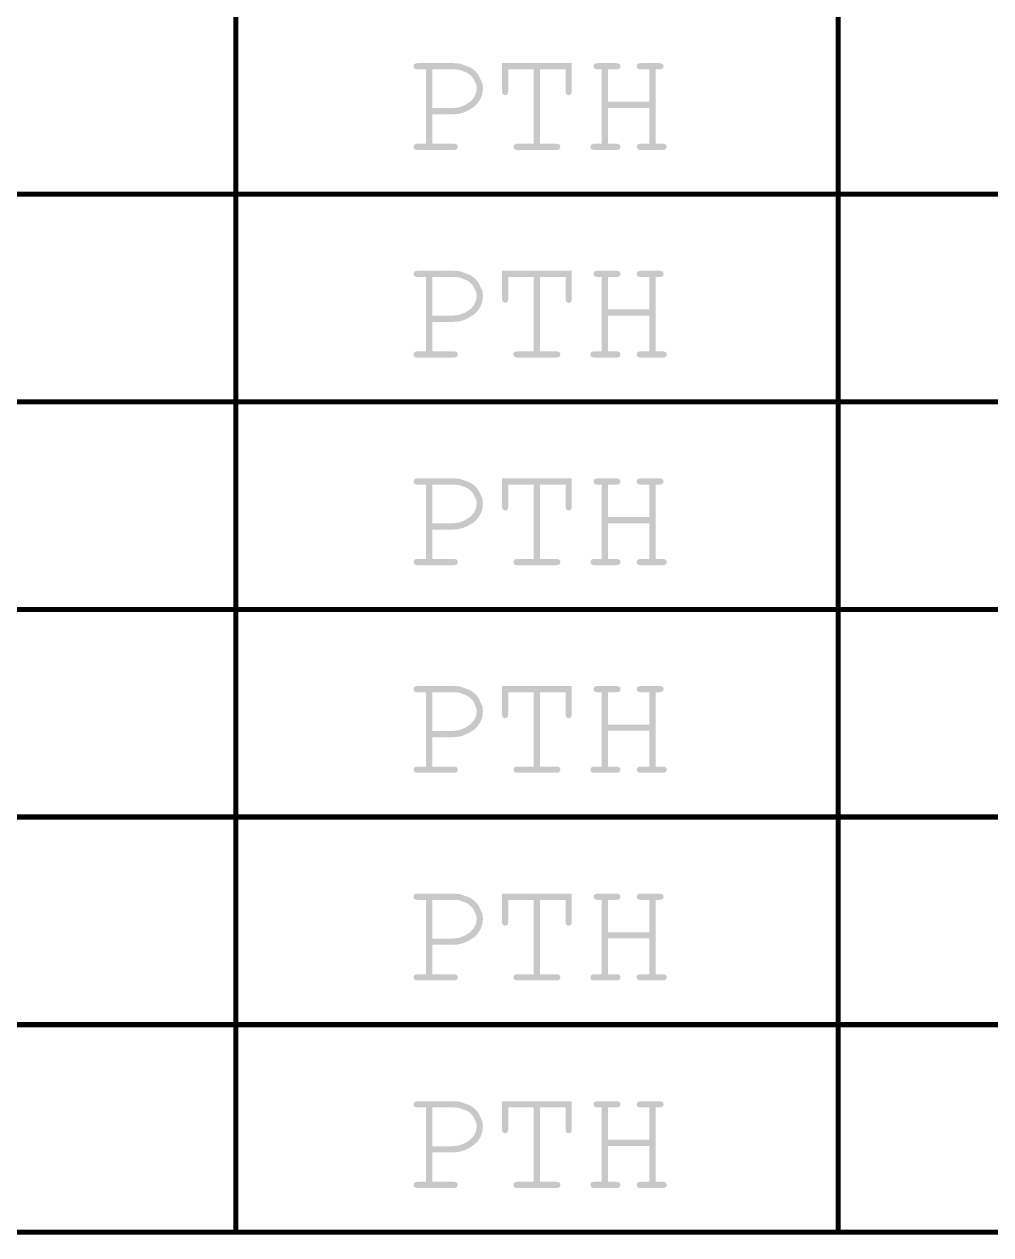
# Model space of a CAD drawing. Extents: x -3 to 268, y -4 to 76.
# Drawn here: x 150.25 to 169.34, y 30.49 to 54.39 of the extents above; entities that cross this region are included whole.
import ezdxf

# ---------------------------------------------------------------- set-up
doc = ezdxf.new("R2010")
doc.units = 0
doc.layers.add('DRILL_SYMBOLS', color=255, linetype='CONTINUOUS')

msp = doc.modelspace()

# ---------------------------------------------------------------- hatches: boundary and pattern name
at = {"layer": 'DRILL_SYMBOLS'}
for points in [[(158.311348, 52.6135), (158.311348, 52.033421), (158.733223, 52.033421), (158.770943, 52.02921), (158.796211, 52.016576), (158.810494, 51.996983), (158.815254, 51.971898), (158.810494, 51.947728), (158.796211, 51.927953), (158.770943, 51.914769), (158.733223, 51.910375), (158.022774, 51.910375), (157.985054, 51.914769), (157.959786, 51.927953), (157.945503, 51.947728), (157.940743, 51.971898), (157.945503, 51.996983), (157.959786, 52.016576), (157.985054, 52.02921), (158.022774, 52.033421), (158.188301, 52.033421), (158.188301, 53.501195), (158.022774, 53.501195), (157.985054, 53.505406), (157.959786, 53.518041), (157.945503, 53.537633), (157.940743, 53.562718), (157.945503, 53.587804), (157.959786, 53.607396), (157.985054, 53.62003), (158.022774, 53.624242), (158.737618, 53.624242), (158.858513, 53.614903), (159.065422, 53.540196), (159.151436, 53.474828), (159.221611, 53.396916), (159.301811, 53.221867), (159.311836, 53.12473), (159.298836, 53.011937), (159.259834, 52.910863), (159.202522, 52.825902), (159.13459, 52.761449), (159.022896, 52.690404), (158.907539, 52.641332), (158.812325, 52.620458), (158.696602, 52.6135), (158.311348, 52.736546), (158.703926, 52.736546), (158.835945, 52.751744), (158.959541, 52.797337), (159.062813, 52.864903), (159.133858, 52.946019), (159.175056, 53.034642), (159.188789, 53.12473), (159.181007, 53.195409), (159.118752, 53.32578), (159.064278, 53.385472), (158.997902, 53.436101), (158.840431, 53.493962), (158.749336, 53.501195), (158.311348, 53.501195), (158.311348, 52.736546), (158.696602, 52.6135)], [(160.439766, 53.501195), (160.439766, 52.033421), (160.759102, 52.033421), (160.796822, 52.02921), (160.82209, 52.016576), (160.836372, 51.996983), (160.841133, 51.971898), (160.836372, 51.947728), (160.82209, 51.927953), (160.796822, 51.914769), (160.759102, 51.910375), (159.995918, 51.910375), (159.958199, 51.914769), (159.93293, 51.927953), (159.918648, 51.947728), (159.913887, 51.971898), (159.918648, 51.996983), (159.93293, 52.016576), (159.958199, 52.02921), (159.995918, 52.033421), (160.315254, 52.033421), (160.315254, 53.501195), (159.811348, 53.501195), (159.811348, 53.074925), (159.807137, 53.036107), (159.794502, 53.010472), (159.77491, 52.99619), (159.749825, 52.991429), (159.725655, 52.99619), (159.705879, 53.010472), (159.692696, 53.036107), (159.688301, 53.074925), (159.688301, 53.624242), (161.066719, 53.624242), (161.066719, 53.074925), (161.062508, 53.036107), (161.049873, 53.010472), (161.030281, 52.99619), (161.005196, 52.991429), (160.98011, 52.99619), (160.960518, 53.010472), (160.947884, 53.036107), (160.943672, 53.074925), (160.943672, 53.501195)], [(162.596016, 52.739476), (161.780098, 52.739476), (161.780098, 52.033421), (161.945625, 52.033421), (161.983345, 52.02921), (162.008614, 52.016576), (162.022896, 51.996983), (162.027657, 51.971898), (162.022896, 51.947728), (162.008614, 51.927953), (161.983345, 51.914769), (161.945625, 51.910375), (161.517891, 51.910375), (161.480171, 51.914769), (161.454903, 51.927953), (161.44062, 51.947728), (161.43586, 51.971898), (161.44062, 51.996983), (161.454903, 52.016576), (161.480171, 52.02921), (161.517891, 52.033421), (161.657051, 52.033421), (161.657051, 53.501195), (161.580879, 53.501195), (161.542061, 53.505406), (161.516426, 53.518041), (161.502144, 53.537633), (161.497383, 53.562718), (161.502144, 53.587804), (161.516426, 53.607396), (161.542061, 53.62003), (161.580879, 53.624242), (161.945625, 53.624242), (161.983345, 53.62003), (162.008614, 53.607396), (162.022896, 53.587804), (162.027657, 53.562718), (162.022896, 53.537633), (162.008614, 53.518041), (161.983345, 53.505406), (161.945625, 53.501195), (161.780098, 53.501195), (161.780098, 52.862523), (162.596016, 52.862523), (162.596016, 53.501195), (162.431953, 53.501195), (162.394234, 53.505406), (162.368965, 53.518041), (162.354683, 53.537633), (162.349922, 53.562718), (162.3545, 53.587804), (162.368233, 53.607396), (162.393318, 53.62003), (162.431953, 53.624242), (162.7967, 53.624242), (162.835518, 53.62003), (162.861153, 53.607396), (162.875435, 53.587804), (162.880196, 53.562718), (162.875435, 53.537633), (162.861153, 53.518041), (162.835518, 53.505406), (162.7967, 53.501195), (162.720528, 53.501195), (162.720528, 52.033421), (162.859688, 52.033421), (162.897408, 52.02921), (162.922676, 52.016576), (162.936958, 51.996983), (162.941719, 51.971898), (162.936958, 51.947728), (162.922676, 51.927953), (162.897408, 51.914769), (162.859688, 51.910375), (162.431953, 51.910375), (162.394234, 51.914769), (162.368965, 51.927953), (162.354683, 51.947728), (162.349922, 51.971898), (162.3545, 51.996983), (162.368233, 52.016576), (162.393318, 52.02921), (162.431953, 52.033421), (162.596016, 52.033421)], [(158.311348, 48.5135), (158.311348, 47.933421), (158.733223, 47.933421), (158.770943, 47.92921), (158.796211, 47.916576), (158.810494, 47.896983), (158.815254, 47.871898), (158.810494, 47.847728), (158.796211, 47.827953), (158.770943, 47.814769), (158.733223, 47.810375), (158.022774, 47.810375), (157.985054, 47.814769), (157.959786, 47.827953), (157.945503, 47.847728), (157.940743, 47.871898), (157.945503, 47.896983), (157.959786, 47.916576), (157.985054, 47.92921), (158.022774, 47.933421), (158.188301, 47.933421), (158.188301, 49.401195), (158.022774, 49.401195), (157.985054, 49.405406), (157.959786, 49.418041), (157.945503, 49.437633), (157.940743, 49.462718), (157.945503, 49.487804), (157.959786, 49.507396), (157.985054, 49.52003), (158.022774, 49.524242), (158.737618, 49.524242), (158.858513, 49.514903), (159.065422, 49.440196), (159.151436, 49.374828), (159.221611, 49.296916), (159.301811, 49.121867), (159.311836, 49.02473), (159.298836, 48.911937), (159.259834, 48.810863), (159.202522, 48.725902), (159.13459, 48.661449), (159.022896, 48.590404), (158.907539, 48.541332), (158.812325, 48.520458), (158.696602, 48.5135), (158.311348, 48.636546), (158.703926, 48.636546), (158.835945, 48.651744), (158.959541, 48.697337), (159.062813, 48.764903), (159.133858, 48.846019), (159.175056, 48.934642), (159.188789, 49.02473), (159.181007, 49.095409), (159.118752, 49.22578), (159.064278, 49.285472), (158.997902, 49.336101), (158.840431, 49.393962), (158.749336, 49.401195), (158.311348, 49.401195), (158.311348, 48.636546), (158.696602, 48.5135)], [(160.439766, 49.401195), (160.439766, 47.933421), (160.759102, 47.933421), (160.796822, 47.92921), (160.82209, 47.916576), (160.836372, 47.896983), (160.841133, 47.871898), (160.836372, 47.847728), (160.82209, 47.827953), (160.796822, 47.814769), (160.759102, 47.810375), (159.995918, 47.810375), (159.958199, 47.814769), (159.93293, 47.827953), (159.918648, 47.847728), (159.913887, 47.871898), (159.918648, 47.896983), (159.93293, 47.916576), (159.958199, 47.92921), (159.995918, 47.933421), (160.315254, 47.933421), (160.315254, 49.401195), (159.811348, 49.401195), (159.811348, 48.974925), (159.807137, 48.936107), (159.794502, 48.910472), (159.77491, 48.89619), (159.749825, 48.891429), (159.725655, 48.89619), (159.705879, 48.910472), (159.692696, 48.936107), (159.688301, 48.974925), (159.688301, 49.524242), (161.066719, 49.524242), (161.066719, 48.974925), (161.062508, 48.936107), (161.049873, 48.910472), (161.030281, 48.89619), (161.005196, 48.891429), (160.98011, 48.89619), (160.960518, 48.910472), (160.947884, 48.936107), (160.943672, 48.974925), (160.943672, 49.401195)], [(162.596016, 48.639476), (161.780098, 48.639476), (161.780098, 47.933421), (161.945625, 47.933421), (161.983345, 47.92921), (162.008614, 47.916576), (162.022896, 47.896983), (162.027657, 47.871898), (162.022896, 47.847728), (162.008614, 47.827953), (161.983345, 47.814769), (161.945625, 47.810375), (161.517891, 47.810375), (161.480171, 47.814769), (161.454903, 47.827953), (161.44062, 47.847728), (161.43586, 47.871898), (161.44062, 47.896983), (161.454903, 47.916576), (161.480171, 47.92921), (161.517891, 47.933421), (161.657051, 47.933421), (161.657051, 49.401195), (161.580879, 49.401195), (161.542061, 49.405406), (161.516426, 49.418041), (161.502144, 49.437633), (161.497383, 49.462718), (161.502144, 49.487804), (161.516426, 49.507396), (161.542061, 49.52003), (161.580879, 49.524242), (161.945625, 49.524242), (161.983345, 49.52003), (162.008614, 49.507396), (162.022896, 49.487804), (162.027657, 49.462718), (162.022896, 49.437633), (162.008614, 49.418041), (161.983345, 49.405406), (161.945625, 49.401195), (161.780098, 49.401195), (161.780098, 48.762523), (162.596016, 48.762523), (162.596016, 49.401195), (162.431953, 49.401195), (162.394234, 49.405406), (162.368965, 49.418041), (162.354683, 49.437633), (162.349922, 49.462718), (162.3545, 49.487804), (162.368233, 49.507396), (162.393318, 49.52003), (162.431953, 49.524242), (162.7967, 49.524242), (162.835518, 49.52003), (162.861153, 49.507396), (162.875435, 49.487804), (162.880196, 49.462718), (162.875435, 49.437633), (162.861153, 49.418041), (162.835518, 49.405406), (162.7967, 49.401195), (162.720528, 49.401195), (162.720528, 47.933421), (162.859688, 47.933421), (162.897408, 47.92921), (162.922676, 47.916576), (162.936958, 47.896983), (162.941719, 47.871898), (162.936958, 47.847728), (162.922676, 47.827953), (162.897408, 47.814769), (162.859688, 47.810375), (162.431953, 47.810375), (162.394234, 47.814769), (162.368965, 47.827953), (162.354683, 47.847728), (162.349922, 47.871898), (162.3545, 47.896983), (162.368233, 47.916576), (162.393318, 47.92921), (162.431953, 47.933421), (162.596016, 47.933421)], [(158.311348, 44.4135), (158.311348, 43.833421), (158.733223, 43.833421), (158.770943, 43.82921), (158.796211, 43.816576), (158.810494, 43.796983), (158.815254, 43.771898), (158.810494, 43.747728), (158.796211, 43.727953), (158.770943, 43.714769), (158.733223, 43.710375), (158.022774, 43.710375), (157.985054, 43.714769), (157.959786, 43.727953), (157.945503, 43.747728), (157.940743, 43.771898), (157.945503, 43.796983), (157.959786, 43.816576), (157.985054, 43.82921), (158.022774, 43.833421), (158.188301, 43.833421), (158.188301, 45.301195), (158.022774, 45.301195), (157.985054, 45.305406), (157.959786, 45.318041), (157.945503, 45.337633), (157.940743, 45.362718), (157.945503, 45.387804), (157.959786, 45.407396), (157.985054, 45.42003), (158.022774, 45.424242), (158.737618, 45.424242), (158.858513, 45.414903), (159.065422, 45.340196), (159.151436, 45.274828), (159.221611, 45.196916), (159.301811, 45.021867), (159.311836, 44.92473), (159.298836, 44.811937), (159.259834, 44.710863), (159.202522, 44.625902), (159.13459, 44.561449), (159.022896, 44.490404), (158.907539, 44.441332), (158.812325, 44.420458), (158.696602, 44.4135), (158.311348, 44.536546), (158.703926, 44.536546), (158.835945, 44.551744), (158.959541, 44.597337), (159.062813, 44.664903), (159.133858, 44.746019), (159.175056, 44.834642), (159.188789, 44.92473), (159.181007, 44.995409), (159.118752, 45.12578), (159.064278, 45.185472), (158.997902, 45.236101), (158.840431, 45.293962), (158.749336, 45.301195), (158.311348, 45.301195), (158.311348, 44.536546), (158.696602, 44.4135)], [(160.439766, 45.301195), (160.439766, 43.833421), (160.759102, 43.833421), (160.796822, 43.82921), (160.82209, 43.816576), (160.836372, 43.796983), (160.841133, 43.771898), (160.836372, 43.747728), (160.82209, 43.727953), (160.796822, 43.714769), (160.759102, 43.710375), (159.995918, 43.710375), (159.958199, 43.714769), (159.93293, 43.727953), (159.918648, 43.747728), (159.913887, 43.771898), (159.918648, 43.796983), (159.93293, 43.816576), (159.958199, 43.82921), (159.995918, 43.833421), (160.315254, 43.833421), (160.315254, 45.301195), (159.811348, 45.301195), (159.811348, 44.874925), (159.807137, 44.836107), (159.794502, 44.810472), (159.77491, 44.79619), (159.749825, 44.791429), (159.725655, 44.79619), (159.705879, 44.810472), (159.692696, 44.836107), (159.688301, 44.874925), (159.688301, 45.424242), (161.066719, 45.424242), (161.066719, 44.874925), (161.062508, 44.836107), (161.049873, 44.810472), (161.030281, 44.79619), (161.005196, 44.791429), (160.98011, 44.79619), (160.960518, 44.810472), (160.947884, 44.836107), (160.943672, 44.874925), (160.943672, 45.301195)], [(162.596016, 44.539476), (161.780098, 44.539476), (161.780098, 43.833421), (161.945625, 43.833421), (161.983345, 43.82921), (162.008614, 43.816576), (162.022896, 43.796983), (162.027657, 43.771898), (162.022896, 43.747728), (162.008614, 43.727953), (161.983345, 43.714769), (161.945625, 43.710375), (161.517891, 43.710375), (161.480171, 43.714769), (161.454903, 43.727953), (161.44062, 43.747728), (161.43586, 43.771898), (161.44062, 43.796983), (161.454903, 43.816576), (161.480171, 43.82921), (161.517891, 43.833421), (161.657051, 43.833421), (161.657051, 45.301195), (161.580879, 45.301195), (161.542061, 45.305406), (161.516426, 45.318041), (161.502144, 45.337633), (161.497383, 45.362718), (161.502144, 45.387804), (161.516426, 45.407396), (161.542061, 45.42003), (161.580879, 45.424242), (161.945625, 45.424242), (161.983345, 45.42003), (162.008614, 45.407396), (162.022896, 45.387804), (162.027657, 45.362718), (162.022896, 45.337633), (162.008614, 45.318041), (161.983345, 45.305406), (161.945625, 45.301195), (161.780098, 45.301195), (161.780098, 44.662523), (162.596016, 44.662523), (162.596016, 45.301195), (162.431953, 45.301195), (162.394234, 45.305406), (162.368965, 45.318041), (162.354683, 45.337633), (162.349922, 45.362718), (162.3545, 45.387804), (162.368233, 45.407396), (162.393318, 45.42003), (162.431953, 45.424242), (162.7967, 45.424242), (162.835518, 45.42003), (162.861153, 45.407396), (162.875435, 45.387804), (162.880196, 45.362718), (162.875435, 45.337633), (162.861153, 45.318041), (162.835518, 45.305406), (162.7967, 45.301195), (162.720528, 45.301195), (162.720528, 43.833421), (162.859688, 43.833421), (162.897408, 43.82921), (162.922676, 43.816576), (162.936958, 43.796983), (162.941719, 43.771898), (162.936958, 43.747728), (162.922676, 43.727953), (162.897408, 43.714769), (162.859688, 43.710375), (162.431953, 43.710375), (162.394234, 43.714769), (162.368965, 43.727953), (162.354683, 43.747728), (162.349922, 43.771898), (162.3545, 43.796983), (162.368233, 43.816576), (162.393318, 43.82921), (162.431953, 43.833421), (162.596016, 43.833421)], [(158.311348, 40.3135), (158.311348, 39.733421), (158.733223, 39.733421), (158.770943, 39.72921), (158.796211, 39.716576), (158.810494, 39.696983), (158.815254, 39.671898), (158.810494, 39.647728), (158.796211, 39.627953), (158.770943, 39.614769), (158.733223, 39.610375), (158.022774, 39.610375), (157.985054, 39.614769), (157.959786, 39.627953), (157.945503, 39.647728), (157.940743, 39.671898), (157.945503, 39.696983), (157.959786, 39.716576), (157.985054, 39.72921), (158.022774, 39.733421), (158.188301, 39.733421), (158.188301, 41.201195), (158.022774, 41.201195), (157.985054, 41.205406), (157.959786, 41.218041), (157.945503, 41.237633), (157.940743, 41.262718), (157.945503, 41.287804), (157.959786, 41.307396), (157.985054, 41.32003), (158.022774, 41.324242), (158.737618, 41.324242), (158.858513, 41.314903), (159.065422, 41.240196), (159.151436, 41.174828), (159.221611, 41.096916), (159.301811, 40.921867), (159.311836, 40.82473), (159.298836, 40.711937), (159.259834, 40.610863), (159.202522, 40.525902), (159.13459, 40.461449), (159.022896, 40.390404), (158.907539, 40.341332), (158.812325, 40.320458), (158.696602, 40.3135), (158.311348, 40.436546), (158.703926, 40.436546), (158.835945, 40.451744), (158.959541, 40.497337), (159.062813, 40.564903), (159.133858, 40.646019), (159.175056, 40.734642), (159.188789, 40.82473), (159.181007, 40.895409), (159.118752, 41.02578), (159.064278, 41.085472), (158.997902, 41.136101), (158.840431, 41.193962), (158.749336, 41.201195), (158.311348, 41.201195), (158.311348, 40.436546), (158.696602, 40.3135)], [(160.439766, 41.201195), (160.439766, 39.733421), (160.759102, 39.733421), (160.796822, 39.72921), (160.82209, 39.716576), (160.836372, 39.696983), (160.841133, 39.671898), (160.836372, 39.647728), (160.82209, 39.627953), (160.796822, 39.614769), (160.759102, 39.610375), (159.995918, 39.610375), (159.958199, 39.614769), (159.93293, 39.627953), (159.918648, 39.647728), (159.913887, 39.671898), (159.918648, 39.696983), (159.93293, 39.716576), (159.958199, 39.72921), (159.995918, 39.733421), (160.315254, 39.733421), (160.315254, 41.201195), (159.811348, 41.201195), (159.811348, 40.774925), (159.807137, 40.736107), (159.794502, 40.710472), (159.77491, 40.69619), (159.749825, 40.691429), (159.725655, 40.69619), (159.705879, 40.710472), (159.692696, 40.736107), (159.688301, 40.774925), (159.688301, 41.324242), (161.066719, 41.324242), (161.066719, 40.774925), (161.062508, 40.736107), (161.049873, 40.710472), (161.030281, 40.69619), (161.005196, 40.691429), (160.98011, 40.69619), (160.960518, 40.710472), (160.947884, 40.736107), (160.943672, 40.774925), (160.943672, 41.201195)], [(162.596016, 40.439476), (161.780098, 40.439476), (161.780098, 39.733421), (161.945625, 39.733421), (161.983345, 39.72921), (162.008614, 39.716576), (162.022896, 39.696983), (162.027657, 39.671898), (162.022896, 39.647728), (162.008614, 39.627953), (161.983345, 39.614769), (161.945625, 39.610375), (161.517891, 39.610375), (161.480171, 39.614769), (161.454903, 39.627953), (161.44062, 39.647728), (161.43586, 39.671898), (161.44062, 39.696983), (161.454903, 39.716576), (161.480171, 39.72921), (161.517891, 39.733421), (161.657051, 39.733421), (161.657051, 41.201195), (161.580879, 41.201195), (161.542061, 41.205406), (161.516426, 41.218041), (161.502144, 41.237633), (161.497383, 41.262718), (161.502144, 41.287804), (161.516426, 41.307396), (161.542061, 41.32003), (161.580879, 41.324242), (161.945625, 41.324242), (161.983345, 41.32003), (162.008614, 41.307396), (162.022896, 41.287804), (162.027657, 41.262718), (162.022896, 41.237633), (162.008614, 41.218041), (161.983345, 41.205406), (161.945625, 41.201195), (161.780098, 41.201195), (161.780098, 40.562523), (162.596016, 40.562523), (162.596016, 41.201195), (162.431953, 41.201195), (162.394234, 41.205406), (162.368965, 41.218041), (162.354683, 41.237633), (162.349922, 41.262718), (162.3545, 41.287804), (162.368233, 41.307396), (162.393318, 41.32003), (162.431953, 41.324242), (162.7967, 41.324242), (162.835518, 41.32003), (162.861153, 41.307396), (162.875435, 41.287804), (162.880196, 41.262718), (162.875435, 41.237633), (162.861153, 41.218041), (162.835518, 41.205406), (162.7967, 41.201195), (162.720528, 41.201195), (162.720528, 39.733421), (162.859688, 39.733421), (162.897408, 39.72921), (162.922676, 39.716576), (162.936958, 39.696983), (162.941719, 39.671898), (162.936958, 39.647728), (162.922676, 39.627953), (162.897408, 39.614769), (162.859688, 39.610375), (162.431953, 39.610375), (162.394234, 39.614769), (162.368965, 39.627953), (162.354683, 39.647728), (162.349922, 39.671898), (162.3545, 39.696983), (162.368233, 39.716576), (162.393318, 39.72921), (162.431953, 39.733421), (162.596016, 39.733421)], [(158.311348, 36.2135), (158.311348, 35.633421), (158.733223, 35.633421), (158.770943, 35.62921), (158.796211, 35.616576), (158.810494, 35.596983), (158.815254, 35.571898), (158.810494, 35.547728), (158.796211, 35.527953), (158.770943, 35.514769), (158.733223, 35.510375), (158.022774, 35.510375), (157.985054, 35.514769), (157.959786, 35.527953), (157.945503, 35.547728), (157.940743, 35.571898), (157.945503, 35.596983), (157.959786, 35.616576), (157.985054, 35.62921), (158.022774, 35.633421), (158.188301, 35.633421), (158.188301, 37.101195), (158.022774, 37.101195), (157.985054, 37.105406), (157.959786, 37.118041), (157.945503, 37.137633), (157.940743, 37.162718), (157.945503, 37.187804), (157.959786, 37.207396), (157.985054, 37.22003), (158.022774, 37.224242), (158.737618, 37.224242), (158.858513, 37.214903), (159.065422, 37.140196), (159.151436, 37.074828), (159.221611, 36.996916), (159.301811, 36.821867), (159.311836, 36.72473), (159.298836, 36.611937), (159.259834, 36.510863), (159.202522, 36.425902), (159.13459, 36.361449), (159.022896, 36.290404), (158.907539, 36.241332), (158.812325, 36.220458), (158.696602, 36.2135), (158.311348, 36.336546), (158.703926, 36.336546), (158.835945, 36.351744), (158.959541, 36.397337), (159.062813, 36.464903), (159.133858, 36.546019), (159.175056, 36.634642), (159.188789, 36.72473), (159.181007, 36.795409), (159.118752, 36.92578), (159.064278, 36.985472), (158.997902, 37.036101), (158.840431, 37.093962), (158.749336, 37.101195), (158.311348, 37.101195), (158.311348, 36.336546), (158.696602, 36.2135)], [(160.439766, 37.101195), (160.439766, 35.633421), (160.759102, 35.633421), (160.796822, 35.62921), (160.82209, 35.616576), (160.836372, 35.596983), (160.841133, 35.571898), (160.836372, 35.547728), (160.82209, 35.527953), (160.796822, 35.514769), (160.759102, 35.510375), (159.995918, 35.510375), (159.958199, 35.514769), (159.93293, 35.527953), (159.918648, 35.547728), (159.913887, 35.571898), (159.918648, 35.596983), (159.93293, 35.616576), (159.958199, 35.62921), (159.995918, 35.633421), (160.315254, 35.633421), (160.315254, 37.101195), (159.811348, 37.101195), (159.811348, 36.674925), (159.807137, 36.636107), (159.794502, 36.610472), (159.77491, 36.59619), (159.749825, 36.591429), (159.725655, 36.59619), (159.705879, 36.610472), (159.692696, 36.636107), (159.688301, 36.674925), (159.688301, 37.224242), (161.066719, 37.224242), (161.066719, 36.674925), (161.062508, 36.636107), (161.049873, 36.610472), (161.030281, 36.59619), (161.005196, 36.591429), (160.98011, 36.59619), (160.960518, 36.610472), (160.947884, 36.636107), (160.943672, 36.674925), (160.943672, 37.101195)], [(162.596016, 36.339476), (161.780098, 36.339476), (161.780098, 35.633421), (161.945625, 35.633421), (161.983345, 35.62921), (162.008614, 35.616576), (162.022896, 35.596983), (162.027657, 35.571898), (162.022896, 35.547728), (162.008614, 35.527953), (161.983345, 35.514769), (161.945625, 35.510375), (161.517891, 35.510375), (161.480171, 35.514769), (161.454903, 35.527953), (161.44062, 35.547728), (161.43586, 35.571898), (161.44062, 35.596983), (161.454903, 35.616576), (161.480171, 35.62921), (161.517891, 35.633421), (161.657051, 35.633421), (161.657051, 37.101195), (161.580879, 37.101195), (161.542061, 37.105406), (161.516426, 37.118041), (161.502144, 37.137633), (161.497383, 37.162718), (161.502144, 37.187804), (161.516426, 37.207396), (161.542061, 37.22003), (161.580879, 37.224242), (161.945625, 37.224242), (161.983345, 37.22003), (162.008614, 37.207396), (162.022896, 37.187804), (162.027657, 37.162718), (162.022896, 37.137633), (162.008614, 37.118041), (161.983345, 37.105406), (161.945625, 37.101195), (161.780098, 37.101195), (161.780098, 36.462523), (162.596016, 36.462523), (162.596016, 37.101195), (162.431953, 37.101195), (162.394234, 37.105406), (162.368965, 37.118041), (162.354683, 37.137633), (162.349922, 37.162718), (162.3545, 37.187804), (162.368233, 37.207396), (162.393318, 37.22003), (162.431953, 37.224242), (162.7967, 37.224242), (162.835518, 37.22003), (162.861153, 37.207396), (162.875435, 37.187804), (162.880196, 37.162718), (162.875435, 37.137633), (162.861153, 37.118041), (162.835518, 37.105406), (162.7967, 37.101195), (162.720528, 37.101195), (162.720528, 35.633421), (162.859688, 35.633421), (162.897408, 35.62921), (162.922676, 35.616576), (162.936958, 35.596983), (162.941719, 35.571898), (162.936958, 35.547728), (162.922676, 35.527953), (162.897408, 35.514769), (162.859688, 35.510375), (162.431953, 35.510375), (162.394234, 35.514769), (162.368965, 35.527953), (162.354683, 35.547728), (162.349922, 35.571898), (162.3545, 35.596983), (162.368233, 35.616576), (162.393318, 35.62921), (162.431953, 35.633421), (162.596016, 35.633421)], [(158.311348, 32.1135), (158.311348, 31.533421), (158.733223, 31.533421), (158.770943, 31.52921), (158.796211, 31.516576), (158.810494, 31.496983), (158.815254, 31.471898), (158.810494, 31.447728), (158.796211, 31.427953), (158.770943, 31.414769), (158.733223, 31.410375), (158.022774, 31.410375), (157.985054, 31.414769), (157.959786, 31.427953), (157.945503, 31.447728), (157.940743, 31.471898), (157.945503, 31.496983), (157.959786, 31.516576), (157.985054, 31.52921), (158.022774, 31.533421), (158.188301, 31.533421), (158.188301, 33.001195), (158.022774, 33.001195), (157.985054, 33.005406), (157.959786, 33.018041), (157.945503, 33.037633), (157.940743, 33.062718), (157.945503, 33.087804), (157.959786, 33.107396), (157.985054, 33.12003), (158.022774, 33.124242), (158.737618, 33.124242), (158.858513, 33.114903), (159.065422, 33.040196), (159.151436, 32.974828), (159.221611, 32.896916), (159.301811, 32.721867), (159.311836, 32.62473), (159.298836, 32.511937), (159.259834, 32.410863), (159.202522, 32.325902), (159.13459, 32.261449), (159.022896, 32.190404), (158.907539, 32.141332), (158.812325, 32.120458), (158.696602, 32.1135), (158.311348, 32.236546), (158.703926, 32.236546), (158.835945, 32.251744), (158.959541, 32.297337), (159.062813, 32.364903), (159.133858, 32.446019), (159.175056, 32.534642), (159.188789, 32.62473), (159.181007, 32.695409), (159.118752, 32.82578), (159.064278, 32.885472), (158.997902, 32.936101), (158.840431, 32.993962), (158.749336, 33.001195), (158.311348, 33.001195), (158.311348, 32.236546), (158.696602, 32.1135)], [(160.439766, 33.001195), (160.439766, 31.533421), (160.759102, 31.533421), (160.796822, 31.52921), (160.82209, 31.516576), (160.836372, 31.496983), (160.841133, 31.471898), (160.836372, 31.447728), (160.82209, 31.427953), (160.796822, 31.414769), (160.759102, 31.410375), (159.995918, 31.410375), (159.958199, 31.414769), (159.93293, 31.427953), (159.918648, 31.447728), (159.913887, 31.471898), (159.918648, 31.496983), (159.93293, 31.516576), (159.958199, 31.52921), (159.995918, 31.533421), (160.315254, 31.533421), (160.315254, 33.001195), (159.811348, 33.001195), (159.811348, 32.574925), (159.807137, 32.536107), (159.794502, 32.510472), (159.77491, 32.49619), (159.749825, 32.491429), (159.725655, 32.49619), (159.705879, 32.510472), (159.692696, 32.536107), (159.688301, 32.574925), (159.688301, 33.124242), (161.066719, 33.124242), (161.066719, 32.574925), (161.062508, 32.536107), (161.049873, 32.510472), (161.030281, 32.49619), (161.005196, 32.491429), (160.98011, 32.49619), (160.960518, 32.510472), (160.947884, 32.536107), (160.943672, 32.574925), (160.943672, 33.001195)], [(162.596016, 32.239476), (161.780098, 32.239476), (161.780098, 31.533421), (161.945625, 31.533421), (161.983345, 31.52921), (162.008614, 31.516576), (162.022896, 31.496983), (162.027657, 31.471898), (162.022896, 31.447728), (162.008614, 31.427953), (161.983345, 31.414769), (161.945625, 31.410375), (161.517891, 31.410375), (161.480171, 31.414769), (161.454903, 31.427953), (161.44062, 31.447728), (161.43586, 31.471898), (161.44062, 31.496983), (161.454903, 31.516576), (161.480171, 31.52921), (161.517891, 31.533421), (161.657051, 31.533421), (161.657051, 33.001195), (161.580879, 33.001195), (161.542061, 33.005406), (161.516426, 33.018041), (161.502144, 33.037633), (161.497383, 33.062718), (161.502144, 33.087804), (161.516426, 33.107396), (161.542061, 33.12003), (161.580879, 33.124242), (161.945625, 33.124242), (161.983345, 33.12003), (162.008614, 33.107396), (162.022896, 33.087804), (162.027657, 33.062718), (162.022896, 33.037633), (162.008614, 33.018041), (161.983345, 33.005406), (161.945625, 33.001195), (161.780098, 33.001195), (161.780098, 32.362523), (162.596016, 32.362523), (162.596016, 33.001195), (162.431953, 33.001195), (162.394234, 33.005406), (162.368965, 33.018041), (162.354683, 33.037633), (162.349922, 33.062718), (162.3545, 33.087804), (162.368233, 33.107396), (162.393318, 33.12003), (162.431953, 33.124242), (162.7967, 33.124242), (162.835518, 33.12003), (162.861153, 33.107396), (162.875435, 33.087804), (162.880196, 33.062718), (162.875435, 33.037633), (162.861153, 33.018041), (162.835518, 33.005406), (162.7967, 33.001195), (162.720528, 33.001195), (162.720528, 31.533421), (162.859688, 31.533421), (162.897408, 31.52921), (162.922676, 31.516576), (162.936958, 31.496983), (162.941719, 31.471898), (162.936958, 31.447728), (162.922676, 31.427953), (162.897408, 31.414769), (162.859688, 31.410375), (162.431953, 31.410375), (162.394234, 31.414769), (162.368965, 31.427953), (162.354683, 31.447728), (162.349922, 31.471898), (162.3545, 31.496983), (162.368233, 31.516576), (162.393318, 31.52921), (162.431953, 31.533421), (162.596016, 31.533421)]]:
    msp.add_hatch(color=7, dxfattribs=at).paths.add_polyline_path(points)

# ---------------------------------------------------------------- linework, layer by layer
at = {"layer": 'DRILL_SYMBOLS', "color": 7}
for points, const_width in [([(154.428097, 67.437377), (154.428097, 30.537377)], 0.1), ([(166.329853, 67.437377), (166.329853, 30.537377)], 0.1), ([(158.311348, 52.6135), (158.311348, 52.033421), (158.733223, 52.033421), (158.770943, 52.02921), (158.796211, 52.016576), (158.810494, 51.996983), (158.815254, 51.971898), (158.810494, 51.947728), (158.796211, 51.927953), (158.770943, 51.914769), (158.733223, 51.910375), (158.022774, 51.910375), (157.985054, 51.914769), (157.959786, 51.927953), (157.945503, 51.947728), (157.940743, 51.971898), (157.945503, 51.996983), (157.959786, 52.016576), (157.985054, 52.02921), (158.022774, 52.033421), (158.188301, 52.033421), (158.188301, 53.501195), (158.022774, 53.501195), (157.985054, 53.505406), (157.959786, 53.518041), (157.945503, 53.537633), (157.940743, 53.562718), (157.945503, 53.587804), (157.959786, 53.607396), (157.985054, 53.62003), (158.022774, 53.624242), (158.737618, 53.624242), (158.858513, 53.614903), (159.065422, 53.540196), (159.151436, 53.474828), (159.221611, 53.396916), (159.301811, 53.221867), (159.311836, 53.12473), (159.298836, 53.011937), (159.259834, 52.910863), (159.202522, 52.825902), (159.13459, 52.761449), (159.022896, 52.690404), (158.907539, 52.641332), (158.812325, 52.620458), (158.696602, 52.6135), (158.311348, 52.736546), (158.703926, 52.736546), (158.835945, 52.751744), (158.959541, 52.797337), (159.062813, 52.864903), (159.133858, 52.946019), (159.175056, 53.034642), (159.188789, 53.12473), (159.181007, 53.195409), (159.118752, 53.32578), (159.064278, 53.385472), (158.997902, 53.436101), (158.840431, 53.493962), (158.749336, 53.501195), (158.311348, 53.501195), (158.311348, 52.736546), (158.696602, 52.6135), (158.311348, 52.6135)], 0.000001), ([(160.439766, 53.501195), (160.439766, 52.033421), (160.759102, 52.033421), (160.796822, 52.02921), (160.82209, 52.016576), (160.836372, 51.996983), (160.841133, 51.971898), (160.836372, 51.947728), (160.82209, 51.927953), (160.796822, 51.914769), (160.759102, 51.910375), (159.995918, 51.910375), (159.958199, 51.914769), (159.93293, 51.927953), (159.918648, 51.947728), (159.913887, 51.971898), (159.918648, 51.996983), (159.93293, 52.016576), (159.958199, 52.02921), (159.995918, 52.033421), (160.315254, 52.033421), (160.315254, 53.501195), (159.811348, 53.501195), (159.811348, 53.074925), (159.807137, 53.036107), (159.794502, 53.010472), (159.77491, 52.99619), (159.749825, 52.991429), (159.725655, 52.99619), (159.705879, 53.010472), (159.692696, 53.036107), (159.688301, 53.074925), (159.688301, 53.624242), (161.066719, 53.624242), (161.066719, 53.074925), (161.062508, 53.036107), (161.049873, 53.010472), (161.030281, 52.99619), (161.005196, 52.991429), (160.98011, 52.99619), (160.960518, 53.010472), (160.947884, 53.036107), (160.943672, 53.074925), (160.943672, 53.501195), (160.439766, 53.501195)], 0.000001), ([(162.596016, 52.739476), (161.780098, 52.739476), (161.780098, 52.033421), (161.945625, 52.033421), (161.983345, 52.02921), (162.008614, 52.016576), (162.022896, 51.996983), (162.027657, 51.971898), (162.022896, 51.947728), (162.008614, 51.927953), (161.983345, 51.914769), (161.945625, 51.910375), (161.517891, 51.910375), (161.480171, 51.914769), (161.454903, 51.927953), (161.44062, 51.947728), (161.43586, 51.971898), (161.44062, 51.996983), (161.454903, 52.016576), (161.480171, 52.02921), (161.517891, 52.033421), (161.657051, 52.033421), (161.657051, 53.501195), (161.580879, 53.501195), (161.542061, 53.505406), (161.516426, 53.518041), (161.502144, 53.537633), (161.497383, 53.562718), (161.502144, 53.587804), (161.516426, 53.607396), (161.542061, 53.62003), (161.580879, 53.624242), (161.945625, 53.624242), (161.983345, 53.62003), (162.008614, 53.607396), (162.022896, 53.587804), (162.027657, 53.562718), (162.022896, 53.537633), (162.008614, 53.518041), (161.983345, 53.505406), (161.945625, 53.501195), (161.780098, 53.501195), (161.780098, 52.862523), (162.596016, 52.862523), (162.596016, 53.501195), (162.431953, 53.501195), (162.394234, 53.505406), (162.368965, 53.518041), (162.354683, 53.537633), (162.349922, 53.562718), (162.3545, 53.587804), (162.368233, 53.607396), (162.393318, 53.62003), (162.431953, 53.624242), (162.7967, 53.624242), (162.835518, 53.62003), (162.861153, 53.607396), (162.875435, 53.587804), (162.880196, 53.562718), (162.875435, 53.537633), (162.861153, 53.518041), (162.835518, 53.505406), (162.7967, 53.501195), (162.720528, 53.501195), (162.720528, 52.033421), (162.859688, 52.033421), (162.897408, 52.02921), (162.922676, 52.016576), (162.936958, 51.996983), (162.941719, 51.971898), (162.936958, 51.947728), (162.922676, 51.927953), (162.897408, 51.914769), (162.859688, 51.910375), (162.431953, 51.910375), (162.394234, 51.914769), (162.368965, 51.927953), (162.354683, 51.947728), (162.349922, 51.971898), (162.3545, 51.996983), (162.368233, 52.016576), (162.393318, 52.02921), (162.431953, 52.033421), (162.596016, 52.033421), (162.596016, 52.739476)], 0.000001), ([(110.923999, 51.037377), (267.529853, 51.037377)], 0.1), ([(158.311348, 48.5135), (158.311348, 47.933421), (158.733223, 47.933421), (158.770943, 47.92921), (158.796211, 47.916576), (158.810494, 47.896983), (158.815254, 47.871898), (158.810494, 47.847728), (158.796211, 47.827953), (158.770943, 47.814769), (158.733223, 47.810375), (158.022774, 47.810375), (157.985054, 47.814769), (157.959786, 47.827953), (157.945503, 47.847728), (157.940743, 47.871898), (157.945503, 47.896983), (157.959786, 47.916576), (157.985054, 47.92921), (158.022774, 47.933421), (158.188301, 47.933421), (158.188301, 49.401195), (158.022774, 49.401195), (157.985054, 49.405406), (157.959786, 49.418041), (157.945503, 49.437633), (157.940743, 49.462718), (157.945503, 49.487804), (157.959786, 49.507396), (157.985054, 49.52003), (158.022774, 49.524242), (158.737618, 49.524242), (158.858513, 49.514903), (159.065422, 49.440196), (159.151436, 49.374828), (159.221611, 49.296916), (159.301811, 49.121867), (159.311836, 49.02473), (159.298836, 48.911937), (159.259834, 48.810863), (159.202522, 48.725902), (159.13459, 48.661449), (159.022896, 48.590404), (158.907539, 48.541332), (158.812325, 48.520458), (158.696602, 48.5135), (158.311348, 48.636546), (158.703926, 48.636546), (158.835945, 48.651744), (158.959541, 48.697337), (159.062813, 48.764903), (159.133858, 48.846019), (159.175056, 48.934642), (159.188789, 49.02473), (159.181007, 49.095409), (159.118752, 49.22578), (159.064278, 49.285472), (158.997902, 49.336101), (158.840431, 49.393962), (158.749336, 49.401195), (158.311348, 49.401195), (158.311348, 48.636546), (158.696602, 48.5135), (158.311348, 48.5135)], 0.000001), ([(160.439766, 49.401195), (160.439766, 47.933421), (160.759102, 47.933421), (160.796822, 47.92921), (160.82209, 47.916576), (160.836372, 47.896983), (160.841133, 47.871898), (160.836372, 47.847728), (160.82209, 47.827953), (160.796822, 47.814769), (160.759102, 47.810375), (159.995918, 47.810375), (159.958199, 47.814769), (159.93293, 47.827953), (159.918648, 47.847728), (159.913887, 47.871898), (159.918648, 47.896983), (159.93293, 47.916576), (159.958199, 47.92921), (159.995918, 47.933421), (160.315254, 47.933421), (160.315254, 49.401195), (159.811348, 49.401195), (159.811348, 48.974925), (159.807137, 48.936107), (159.794502, 48.910472), (159.77491, 48.89619), (159.749825, 48.891429), (159.725655, 48.89619), (159.705879, 48.910472), (159.692696, 48.936107), (159.688301, 48.974925), (159.688301, 49.524242), (161.066719, 49.524242), (161.066719, 48.974925), (161.062508, 48.936107), (161.049873, 48.910472), (161.030281, 48.89619), (161.005196, 48.891429), (160.98011, 48.89619), (160.960518, 48.910472), (160.947884, 48.936107), (160.943672, 48.974925), (160.943672, 49.401195), (160.439766, 49.401195)], 0.000001), ([(162.596016, 48.639476), (161.780098, 48.639476), (161.780098, 47.933421), (161.945625, 47.933421), (161.983345, 47.92921), (162.008614, 47.916576), (162.022896, 47.896983), (162.027657, 47.871898), (162.022896, 47.847728), (162.008614, 47.827953), (161.983345, 47.814769), (161.945625, 47.810375), (161.517891, 47.810375), (161.480171, 47.814769), (161.454903, 47.827953), (161.44062, 47.847728), (161.43586, 47.871898), (161.44062, 47.896983), (161.454903, 47.916576), (161.480171, 47.92921), (161.517891, 47.933421), (161.657051, 47.933421), (161.657051, 49.401195), (161.580879, 49.401195), (161.542061, 49.405406), (161.516426, 49.418041), (161.502144, 49.437633), (161.497383, 49.462718), (161.502144, 49.487804), (161.516426, 49.507396), (161.542061, 49.52003), (161.580879, 49.524242), (161.945625, 49.524242), (161.983345, 49.52003), (162.008614, 49.507396), (162.022896, 49.487804), (162.027657, 49.462718), (162.022896, 49.437633), (162.008614, 49.418041), (161.983345, 49.405406), (161.945625, 49.401195), (161.780098, 49.401195), (161.780098, 48.762523), (162.596016, 48.762523), (162.596016, 49.401195), (162.431953, 49.401195), (162.394234, 49.405406), (162.368965, 49.418041), (162.354683, 49.437633), (162.349922, 49.462718), (162.3545, 49.487804), (162.368233, 49.507396), (162.393318, 49.52003), (162.431953, 49.524242), (162.7967, 49.524242), (162.835518, 49.52003), (162.861153, 49.507396), (162.875435, 49.487804), (162.880196, 49.462718), (162.875435, 49.437633), (162.861153, 49.418041), (162.835518, 49.405406), (162.7967, 49.401195), (162.720528, 49.401195), (162.720528, 47.933421), (162.859688, 47.933421), (162.897408, 47.92921), (162.922676, 47.916576), (162.936958, 47.896983), (162.941719, 47.871898), (162.936958, 47.847728), (162.922676, 47.827953), (162.897408, 47.814769), (162.859688, 47.810375), (162.431953, 47.810375), (162.394234, 47.814769), (162.368965, 47.827953), (162.354683, 47.847728), (162.349922, 47.871898), (162.3545, 47.896983), (162.368233, 47.916576), (162.393318, 47.92921), (162.431953, 47.933421), (162.596016, 47.933421), (162.596016, 48.639476)], 0.000001), ([(110.923999, 46.937377), (267.529853, 46.937377)], 0.1), ([(158.311348, 44.4135), (158.311348, 43.833421), (158.733223, 43.833421), (158.770943, 43.82921), (158.796211, 43.816576), (158.810494, 43.796983), (158.815254, 43.771898), (158.810494, 43.747728), (158.796211, 43.727953), (158.770943, 43.714769), (158.733223, 43.710375), (158.022774, 43.710375), (157.985054, 43.714769), (157.959786, 43.727953), (157.945503, 43.747728), (157.940743, 43.771898), (157.945503, 43.796983), (157.959786, 43.816576), (157.985054, 43.82921), (158.022774, 43.833421), (158.188301, 43.833421), (158.188301, 45.301195), (158.022774, 45.301195), (157.985054, 45.305406), (157.959786, 45.318041), (157.945503, 45.337633), (157.940743, 45.362718), (157.945503, 45.387804), (157.959786, 45.407396), (157.985054, 45.42003), (158.022774, 45.424242), (158.737618, 45.424242), (158.858513, 45.414903), (159.065422, 45.340196), (159.151436, 45.274828), (159.221611, 45.196916), (159.301811, 45.021867), (159.311836, 44.92473), (159.298836, 44.811937), (159.259834, 44.710863), (159.202522, 44.625902), (159.13459, 44.561449), (159.022896, 44.490404), (158.907539, 44.441332), (158.812325, 44.420458), (158.696602, 44.4135), (158.311348, 44.536546), (158.703926, 44.536546), (158.835945, 44.551744), (158.959541, 44.597337), (159.062813, 44.664903), (159.133858, 44.746019), (159.175056, 44.834642), (159.188789, 44.92473), (159.181007, 44.995409), (159.118752, 45.12578), (159.064278, 45.185472), (158.997902, 45.236101), (158.840431, 45.293962), (158.749336, 45.301195), (158.311348, 45.301195), (158.311348, 44.536546), (158.696602, 44.4135), (158.311348, 44.4135)], 0.000001), ([(160.439766, 45.301195), (160.439766, 43.833421), (160.759102, 43.833421), (160.796822, 43.82921), (160.82209, 43.816576), (160.836372, 43.796983), (160.841133, 43.771898), (160.836372, 43.747728), (160.82209, 43.727953), (160.796822, 43.714769), (160.759102, 43.710375), (159.995918, 43.710375), (159.958199, 43.714769), (159.93293, 43.727953), (159.918648, 43.747728), (159.913887, 43.771898), (159.918648, 43.796983), (159.93293, 43.816576), (159.958199, 43.82921), (159.995918, 43.833421), (160.315254, 43.833421), (160.315254, 45.301195), (159.811348, 45.301195), (159.811348, 44.874925), (159.807137, 44.836107), (159.794502, 44.810472), (159.77491, 44.79619), (159.749825, 44.791429), (159.725655, 44.79619), (159.705879, 44.810472), (159.692696, 44.836107), (159.688301, 44.874925), (159.688301, 45.424242), (161.066719, 45.424242), (161.066719, 44.874925), (161.062508, 44.836107), (161.049873, 44.810472), (161.030281, 44.79619), (161.005196, 44.791429), (160.98011, 44.79619), (160.960518, 44.810472), (160.947884, 44.836107), (160.943672, 44.874925), (160.943672, 45.301195), (160.439766, 45.301195)], 0.000001), ([(162.596016, 44.539476), (161.780098, 44.539476), (161.780098, 43.833421), (161.945625, 43.833421), (161.983345, 43.82921), (162.008614, 43.816576), (162.022896, 43.796983), (162.027657, 43.771898), (162.022896, 43.747728), (162.008614, 43.727953), (161.983345, 43.714769), (161.945625, 43.710375), (161.517891, 43.710375), (161.480171, 43.714769), (161.454903, 43.727953), (161.44062, 43.747728), (161.43586, 43.771898), (161.44062, 43.796983), (161.454903, 43.816576), (161.480171, 43.82921), (161.517891, 43.833421), (161.657051, 43.833421), (161.657051, 45.301195), (161.580879, 45.301195), (161.542061, 45.305406), (161.516426, 45.318041), (161.502144, 45.337633), (161.497383, 45.362718), (161.502144, 45.387804), (161.516426, 45.407396), (161.542061, 45.42003), (161.580879, 45.424242), (161.945625, 45.424242), (161.983345, 45.42003), (162.008614, 45.407396), (162.022896, 45.387804), (162.027657, 45.362718), (162.022896, 45.337633), (162.008614, 45.318041), (161.983345, 45.305406), (161.945625, 45.301195), (161.780098, 45.301195), (161.780098, 44.662523), (162.596016, 44.662523), (162.596016, 45.301195), (162.431953, 45.301195), (162.394234, 45.305406), (162.368965, 45.318041), (162.354683, 45.337633), (162.349922, 45.362718), (162.3545, 45.387804), (162.368233, 45.407396), (162.393318, 45.42003), (162.431953, 45.424242), (162.7967, 45.424242), (162.835518, 45.42003), (162.861153, 45.407396), (162.875435, 45.387804), (162.880196, 45.362718), (162.875435, 45.337633), (162.861153, 45.318041), (162.835518, 45.305406), (162.7967, 45.301195), (162.720528, 45.301195), (162.720528, 43.833421), (162.859688, 43.833421), (162.897408, 43.82921), (162.922676, 43.816576), (162.936958, 43.796983), (162.941719, 43.771898), (162.936958, 43.747728), (162.922676, 43.727953), (162.897408, 43.714769), (162.859688, 43.710375), (162.431953, 43.710375), (162.394234, 43.714769), (162.368965, 43.727953), (162.354683, 43.747728), (162.349922, 43.771898), (162.3545, 43.796983), (162.368233, 43.816576), (162.393318, 43.82921), (162.431953, 43.833421), (162.596016, 43.833421), (162.596016, 44.539476)], 0.000001), ([(110.923999, 42.837377), (267.529853, 42.837377)], 0.1), ([(158.311348, 40.3135), (158.311348, 39.733421), (158.733223, 39.733421), (158.770943, 39.72921), (158.796211, 39.716576), (158.810494, 39.696983), (158.815254, 39.671898), (158.810494, 39.647728), (158.796211, 39.627953), (158.770943, 39.614769), (158.733223, 39.610375), (158.022774, 39.610375), (157.985054, 39.614769), (157.959786, 39.627953), (157.945503, 39.647728), (157.940743, 39.671898), (157.945503, 39.696983), (157.959786, 39.716576), (157.985054, 39.72921), (158.022774, 39.733421), (158.188301, 39.733421), (158.188301, 41.201195), (158.022774, 41.201195), (157.985054, 41.205406), (157.959786, 41.218041), (157.945503, 41.237633), (157.940743, 41.262718), (157.945503, 41.287804), (157.959786, 41.307396), (157.985054, 41.32003), (158.022774, 41.324242), (158.737618, 41.324242), (158.858513, 41.314903), (159.065422, 41.240196), (159.151436, 41.174828), (159.221611, 41.096916), (159.301811, 40.921867), (159.311836, 40.82473), (159.298836, 40.711937), (159.259834, 40.610863), (159.202522, 40.525902), (159.13459, 40.461449), (159.022896, 40.390404), (158.907539, 40.341332), (158.812325, 40.320458), (158.696602, 40.3135), (158.311348, 40.436546), (158.703926, 40.436546), (158.835945, 40.451744), (158.959541, 40.497337), (159.062813, 40.564903), (159.133858, 40.646019), (159.175056, 40.734642), (159.188789, 40.82473), (159.181007, 40.895409), (159.118752, 41.02578), (159.064278, 41.085472), (158.997902, 41.136101), (158.840431, 41.193962), (158.749336, 41.201195), (158.311348, 41.201195), (158.311348, 40.436546), (158.696602, 40.3135), (158.311348, 40.3135)], 0.000001), ([(160.439766, 41.201195), (160.439766, 39.733421), (160.759102, 39.733421), (160.796822, 39.72921), (160.82209, 39.716576), (160.836372, 39.696983), (160.841133, 39.671898), (160.836372, 39.647728), (160.82209, 39.627953), (160.796822, 39.614769), (160.759102, 39.610375), (159.995918, 39.610375), (159.958199, 39.614769), (159.93293, 39.627953), (159.918648, 39.647728), (159.913887, 39.671898), (159.918648, 39.696983), (159.93293, 39.716576), (159.958199, 39.72921), (159.995918, 39.733421), (160.315254, 39.733421), (160.315254, 41.201195), (159.811348, 41.201195), (159.811348, 40.774925), (159.807137, 40.736107), (159.794502, 40.710472), (159.77491, 40.69619), (159.749825, 40.691429), (159.725655, 40.69619), (159.705879, 40.710472), (159.692696, 40.736107), (159.688301, 40.774925), (159.688301, 41.324242), (161.066719, 41.324242), (161.066719, 40.774925), (161.062508, 40.736107), (161.049873, 40.710472), (161.030281, 40.69619), (161.005196, 40.691429), (160.98011, 40.69619), (160.960518, 40.710472), (160.947884, 40.736107), (160.943672, 40.774925), (160.943672, 41.201195), (160.439766, 41.201195)], 0.000001), ([(162.596016, 40.439476), (161.780098, 40.439476), (161.780098, 39.733421), (161.945625, 39.733421), (161.983345, 39.72921), (162.008614, 39.716576), (162.022896, 39.696983), (162.027657, 39.671898), (162.022896, 39.647728), (162.008614, 39.627953), (161.983345, 39.614769), (161.945625, 39.610375), (161.517891, 39.610375), (161.480171, 39.614769), (161.454903, 39.627953), (161.44062, 39.647728), (161.43586, 39.671898), (161.44062, 39.696983), (161.454903, 39.716576), (161.480171, 39.72921), (161.517891, 39.733421), (161.657051, 39.733421), (161.657051, 41.201195), (161.580879, 41.201195), (161.542061, 41.205406), (161.516426, 41.218041), (161.502144, 41.237633), (161.497383, 41.262718), (161.502144, 41.287804), (161.516426, 41.307396), (161.542061, 41.32003), (161.580879, 41.324242), (161.945625, 41.324242), (161.983345, 41.32003), (162.008614, 41.307396), (162.022896, 41.287804), (162.027657, 41.262718), (162.022896, 41.237633), (162.008614, 41.218041), (161.983345, 41.205406), (161.945625, 41.201195), (161.780098, 41.201195), (161.780098, 40.562523), (162.596016, 40.562523), (162.596016, 41.201195), (162.431953, 41.201195), (162.394234, 41.205406), (162.368965, 41.218041), (162.354683, 41.237633), (162.349922, 41.262718), (162.3545, 41.287804), (162.368233, 41.307396), (162.393318, 41.32003), (162.431953, 41.324242), (162.7967, 41.324242), (162.835518, 41.32003), (162.861153, 41.307396), (162.875435, 41.287804), (162.880196, 41.262718), (162.875435, 41.237633), (162.861153, 41.218041), (162.835518, 41.205406), (162.7967, 41.201195), (162.720528, 41.201195), (162.720528, 39.733421), (162.859688, 39.733421), (162.897408, 39.72921), (162.922676, 39.716576), (162.936958, 39.696983), (162.941719, 39.671898), (162.936958, 39.647728), (162.922676, 39.627953), (162.897408, 39.614769), (162.859688, 39.610375), (162.431953, 39.610375), (162.394234, 39.614769), (162.368965, 39.627953), (162.354683, 39.647728), (162.349922, 39.671898), (162.3545, 39.696983), (162.368233, 39.716576), (162.393318, 39.72921), (162.431953, 39.733421), (162.596016, 39.733421), (162.596016, 40.439476)], 0.000001), ([(110.923999, 38.737377), (267.529853, 38.737377)], 0.1), ([(158.311348, 36.2135), (158.311348, 35.633421), (158.733223, 35.633421), (158.770943, 35.62921), (158.796211, 35.616576), (158.810494, 35.596983), (158.815254, 35.571898), (158.810494, 35.547728), (158.796211, 35.527953), (158.770943, 35.514769), (158.733223, 35.510375), (158.022774, 35.510375), (157.985054, 35.514769), (157.959786, 35.527953), (157.945503, 35.547728), (157.940743, 35.571898), (157.945503, 35.596983), (157.959786, 35.616576), (157.985054, 35.62921), (158.022774, 35.633421), (158.188301, 35.633421), (158.188301, 37.101195), (158.022774, 37.101195), (157.985054, 37.105406), (157.959786, 37.118041), (157.945503, 37.137633), (157.940743, 37.162718), (157.945503, 37.187804), (157.959786, 37.207396), (157.985054, 37.22003), (158.022774, 37.224242), (158.737618, 37.224242), (158.858513, 37.214903), (159.065422, 37.140196), (159.151436, 37.074828), (159.221611, 36.996916), (159.301811, 36.821867), (159.311836, 36.72473), (159.298836, 36.611937), (159.259834, 36.510863), (159.202522, 36.425902), (159.13459, 36.361449), (159.022896, 36.290404), (158.907539, 36.241332), (158.812325, 36.220458), (158.696602, 36.2135), (158.311348, 36.336546), (158.703926, 36.336546), (158.835945, 36.351744), (158.959541, 36.397337), (159.062813, 36.464903), (159.133858, 36.546019), (159.175056, 36.634642), (159.188789, 36.72473), (159.181007, 36.795409), (159.118752, 36.92578), (159.064278, 36.985472), (158.997902, 37.036101), (158.840431, 37.093962), (158.749336, 37.101195), (158.311348, 37.101195), (158.311348, 36.336546), (158.696602, 36.2135), (158.311348, 36.2135)], 0.000001), ([(160.439766, 37.101195), (160.439766, 35.633421), (160.759102, 35.633421), (160.796822, 35.62921), (160.82209, 35.616576), (160.836372, 35.596983), (160.841133, 35.571898), (160.836372, 35.547728), (160.82209, 35.527953), (160.796822, 35.514769), (160.759102, 35.510375), (159.995918, 35.510375), (159.958199, 35.514769), (159.93293, 35.527953), (159.918648, 35.547728), (159.913887, 35.571898), (159.918648, 35.596983), (159.93293, 35.616576), (159.958199, 35.62921), (159.995918, 35.633421), (160.315254, 35.633421), (160.315254, 37.101195), (159.811348, 37.101195), (159.811348, 36.674925), (159.807137, 36.636107), (159.794502, 36.610472), (159.77491, 36.59619), (159.749825, 36.591429), (159.725655, 36.59619), (159.705879, 36.610472), (159.692696, 36.636107), (159.688301, 36.674925), (159.688301, 37.224242), (161.066719, 37.224242), (161.066719, 36.674925), (161.062508, 36.636107), (161.049873, 36.610472), (161.030281, 36.59619), (161.005196, 36.591429), (160.98011, 36.59619), (160.960518, 36.610472), (160.947884, 36.636107), (160.943672, 36.674925), (160.943672, 37.101195), (160.439766, 37.101195)], 0.000001), ([(162.596016, 36.339476), (161.780098, 36.339476), (161.780098, 35.633421), (161.945625, 35.633421), (161.983345, 35.62921), (162.008614, 35.616576), (162.022896, 35.596983), (162.027657, 35.571898), (162.022896, 35.547728), (162.008614, 35.527953), (161.983345, 35.514769), (161.945625, 35.510375), (161.517891, 35.510375), (161.480171, 35.514769), (161.454903, 35.527953), (161.44062, 35.547728), (161.43586, 35.571898), (161.44062, 35.596983), (161.454903, 35.616576), (161.480171, 35.62921), (161.517891, 35.633421), (161.657051, 35.633421), (161.657051, 37.101195), (161.580879, 37.101195), (161.542061, 37.105406), (161.516426, 37.118041), (161.502144, 37.137633), (161.497383, 37.162718), (161.502144, 37.187804), (161.516426, 37.207396), (161.542061, 37.22003), (161.580879, 37.224242), (161.945625, 37.224242), (161.983345, 37.22003), (162.008614, 37.207396), (162.022896, 37.187804), (162.027657, 37.162718), (162.022896, 37.137633), (162.008614, 37.118041), (161.983345, 37.105406), (161.945625, 37.101195), (161.780098, 37.101195), (161.780098, 36.462523), (162.596016, 36.462523), (162.596016, 37.101195), (162.431953, 37.101195), (162.394234, 37.105406), (162.368965, 37.118041), (162.354683, 37.137633), (162.349922, 37.162718), (162.3545, 37.187804), (162.368233, 37.207396), (162.393318, 37.22003), (162.431953, 37.224242), (162.7967, 37.224242), (162.835518, 37.22003), (162.861153, 37.207396), (162.875435, 37.187804), (162.880196, 37.162718), (162.875435, 37.137633), (162.861153, 37.118041), (162.835518, 37.105406), (162.7967, 37.101195), (162.720528, 37.101195), (162.720528, 35.633421), (162.859688, 35.633421), (162.897408, 35.62921), (162.922676, 35.616576), (162.936958, 35.596983), (162.941719, 35.571898), (162.936958, 35.547728), (162.922676, 35.527953), (162.897408, 35.514769), (162.859688, 35.510375), (162.431953, 35.510375), (162.394234, 35.514769), (162.368965, 35.527953), (162.354683, 35.547728), (162.349922, 35.571898), (162.3545, 35.596983), (162.368233, 35.616576), (162.393318, 35.62921), (162.431953, 35.633421), (162.596016, 35.633421), (162.596016, 36.339476)], 0.000001), ([(110.923999, 34.637377), (267.529853, 34.637377)], 0.1), ([(158.311348, 32.1135), (158.311348, 31.533421), (158.733223, 31.533421), (158.770943, 31.52921), (158.796211, 31.516576), (158.810494, 31.496983), (158.815254, 31.471898), (158.810494, 31.447728), (158.796211, 31.427953), (158.770943, 31.414769), (158.733223, 31.410375), (158.022774, 31.410375), (157.985054, 31.414769), (157.959786, 31.427953), (157.945503, 31.447728), (157.940743, 31.471898), (157.945503, 31.496983), (157.959786, 31.516576), (157.985054, 31.52921), (158.022774, 31.533421), (158.188301, 31.533421), (158.188301, 33.001195), (158.022774, 33.001195), (157.985054, 33.005406), (157.959786, 33.018041), (157.945503, 33.037633), (157.940743, 33.062718), (157.945503, 33.087804), (157.959786, 33.107396), (157.985054, 33.12003), (158.022774, 33.124242), (158.737618, 33.124242), (158.858513, 33.114903), (159.065422, 33.040196), (159.151436, 32.974828), (159.221611, 32.896916), (159.301811, 32.721867), (159.311836, 32.62473), (159.298836, 32.511937), (159.259834, 32.410863), (159.202522, 32.325902), (159.13459, 32.261449), (159.022896, 32.190404), (158.907539, 32.141332), (158.812325, 32.120458), (158.696602, 32.1135), (158.311348, 32.236546), (158.703926, 32.236546), (158.835945, 32.251744), (158.959541, 32.297337), (159.062813, 32.364903), (159.133858, 32.446019), (159.175056, 32.534642), (159.188789, 32.62473), (159.181007, 32.695409), (159.118752, 32.82578), (159.064278, 32.885472), (158.997902, 32.936101), (158.840431, 32.993962), (158.749336, 33.001195), (158.311348, 33.001195), (158.311348, 32.236546), (158.696602, 32.1135), (158.311348, 32.1135)], 0.000001), ([(160.439766, 33.001195), (160.439766, 31.533421), (160.759102, 31.533421), (160.796822, 31.52921), (160.82209, 31.516576), (160.836372, 31.496983), (160.841133, 31.471898), (160.836372, 31.447728), (160.82209, 31.427953), (160.796822, 31.414769), (160.759102, 31.410375), (159.995918, 31.410375), (159.958199, 31.414769), (159.93293, 31.427953), (159.918648, 31.447728), (159.913887, 31.471898), (159.918648, 31.496983), (159.93293, 31.516576), (159.958199, 31.52921), (159.995918, 31.533421), (160.315254, 31.533421), (160.315254, 33.001195), (159.811348, 33.001195), (159.811348, 32.574925), (159.807137, 32.536107), (159.794502, 32.510472), (159.77491, 32.49619), (159.749825, 32.491429), (159.725655, 32.49619), (159.705879, 32.510472), (159.692696, 32.536107), (159.688301, 32.574925), (159.688301, 33.124242), (161.066719, 33.124242), (161.066719, 32.574925), (161.062508, 32.536107), (161.049873, 32.510472), (161.030281, 32.49619), (161.005196, 32.491429), (160.98011, 32.49619), (160.960518, 32.510472), (160.947884, 32.536107), (160.943672, 32.574925), (160.943672, 33.001195), (160.439766, 33.001195)], 0.000001), ([(162.596016, 32.239476), (161.780098, 32.239476), (161.780098, 31.533421), (161.945625, 31.533421), (161.983345, 31.52921), (162.008614, 31.516576), (162.022896, 31.496983), (162.027657, 31.471898), (162.022896, 31.447728), (162.008614, 31.427953), (161.983345, 31.414769), (161.945625, 31.410375), (161.517891, 31.410375), (161.480171, 31.414769), (161.454903, 31.427953), (161.44062, 31.447728), (161.43586, 31.471898), (161.44062, 31.496983), (161.454903, 31.516576), (161.480171, 31.52921), (161.517891, 31.533421), (161.657051, 31.533421), (161.657051, 33.001195), (161.580879, 33.001195), (161.542061, 33.005406), (161.516426, 33.018041), (161.502144, 33.037633), (161.497383, 33.062718), (161.502144, 33.087804), (161.516426, 33.107396), (161.542061, 33.12003), (161.580879, 33.124242), (161.945625, 33.124242), (161.983345, 33.12003), (162.008614, 33.107396), (162.022896, 33.087804), (162.027657, 33.062718), (162.022896, 33.037633), (162.008614, 33.018041), (161.983345, 33.005406), (161.945625, 33.001195), (161.780098, 33.001195), (161.780098, 32.362523), (162.596016, 32.362523), (162.596016, 33.001195), (162.431953, 33.001195), (162.394234, 33.005406), (162.368965, 33.018041), (162.354683, 33.037633), (162.349922, 33.062718), (162.3545, 33.087804), (162.368233, 33.107396), (162.393318, 33.12003), (162.431953, 33.124242), (162.7967, 33.124242), (162.835518, 33.12003), (162.861153, 33.107396), (162.875435, 33.087804), (162.880196, 33.062718), (162.875435, 33.037633), (162.861153, 33.018041), (162.835518, 33.005406), (162.7967, 33.001195), (162.720528, 33.001195), (162.720528, 31.533421), (162.859688, 31.533421), (162.897408, 31.52921), (162.922676, 31.516576), (162.936958, 31.496983), (162.941719, 31.471898), (162.936958, 31.447728), (162.922676, 31.427953), (162.897408, 31.414769), (162.859688, 31.410375), (162.431953, 31.410375), (162.394234, 31.414769), (162.368965, 31.427953), (162.354683, 31.447728), (162.349922, 31.471898), (162.3545, 31.496983), (162.368233, 31.516576), (162.393318, 31.52921), (162.431953, 31.533421), (162.596016, 31.533421), (162.596016, 32.239476)], 0.000001), ([(110.923999, 30.537377), (267.529853, 30.537377)], 0.1)]:
    msp.add_lwpolyline(points, dxfattribs=dict(at, const_width=const_width))

doc.saveas('drawing.dxf')
